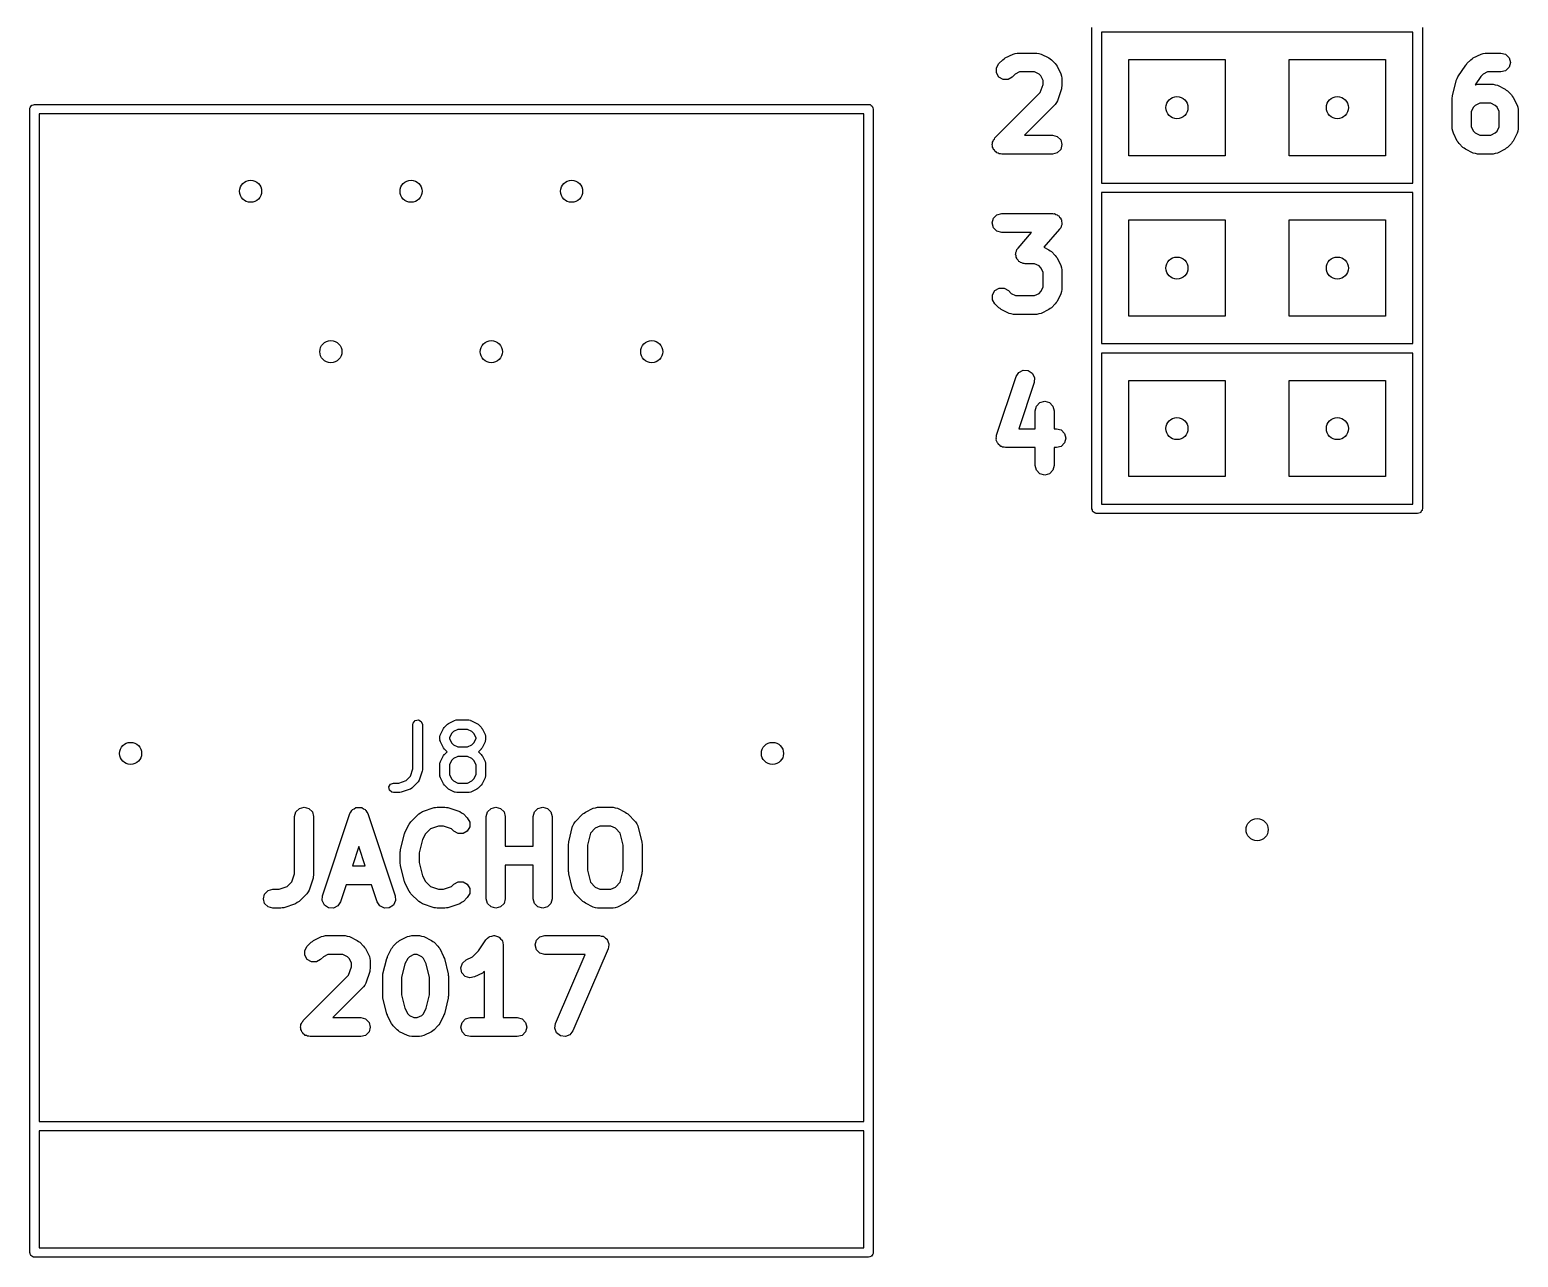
# Model space of a CAD drawing. Extents: x 0.01 to 1.99, y -0.07 to 1.19.
# Drawn here: x 1.035 to 1.963, y -0.066 to 0.699 of the extents above; entities that cross this region are included whole.
import ezdxf

# ---------------------------------------------------------------- set-up
doc = ezdxf.new("R2010")
doc.units = 0
doc.header["$MEASUREMENT"] = 0
doc.layers.add('BLACK', color=7, linetype='CONTINUOUS')

msp = doc.modelspace()

# ---------------------------------------------------------------- linework, layer by layer
at = {"layer": 'BLACK', "linetype": 'CONTINUOUS'}
for p, q in [((1.69705, 0.6), (1.69705, 0.7)), ((1.70295, 0.69705), (1.70295, 0.60295)), ((1.89705, 0.69705), (1.70295, 0.69705)), ((1.89705, 0.60295), (1.89705, 0.69705)), ((1.90295, 0.7), (1.90295, 0.6)), ((1.63753, 0.67477), (1.63906, 0.67742)), ((1.63906, 0.67742), (1.6415, 0.67986)), ((1.6415, 0.67986), (1.64232, 0.68033)), ((1.64232, 0.68033), (1.64303, 0.68096)), ((1.64303, 0.68096), (1.64791, 0.6834)), ((1.64791, 0.6834), (1.64923, 0.68367)), ((1.64923, 0.68367), (1.65055, 0.68402)), ((1.65055, 0.68402), (1.66273, 0.68402)), ((1.66273, 0.68402), (1.66404, 0.68367)), ((1.66404, 0.68367), (1.66537, 0.6834)), ((1.66537, 0.6834), (1.67025, 0.68096)), ((1.67025, 0.68096), (1.67096, 0.68033)), ((1.67096, 0.68033), (1.67178, 0.67986)), ((1.67178, 0.67986), (1.67422, 0.67742)), ((1.67422, 0.67742), (1.67469, 0.6766)), ((1.72, 0.62), (1.72, 0.68)), ((1.72, 0.68), (1.78, 0.68)), ((1.78, 0.68), (1.78, 0.62)), ((1.82, 0.62), (1.82, 0.68)), ((1.82, 0.68), (1.88, 0.68)), ((1.88, 0.68), (1.88, 0.62)), ((1.93036, 0.67691), (1.93065, 0.67742)), ((1.93065, 0.67742), (1.93309, 0.67986)), ((1.93309, 0.67986), (1.93392, 0.68033)), ((1.93392, 0.68033), (1.93463, 0.68096)), ((1.93463, 0.68096), (1.9395, 0.6834)), ((1.9395, 0.6834), (1.94083, 0.68367)), ((1.94083, 0.68367), (1.94214, 0.68402)), ((1.94214, 0.68402), (1.95189, 0.68402)), ((1.95189, 0.68402), (1.95484, 0.68323)), ((1.95484, 0.68323), (1.95701, 0.68107)), ((1.95701, 0.68107), (1.9578, 0.67812)), ((1.9578, 0.67812), (1.95701, 0.67517)), ((1.63753, 0.67171), (1.63753, 0.67477)), ((1.63906, 0.66907), (1.63753, 0.67171)), ((1.64171, 0.66754), (1.63906, 0.66907)), ((1.64741, 0.66907), (1.64476, 0.66754)), ((1.64917, 0.67083), (1.64741, 0.66907)), ((1.65194, 0.67221), (1.64917, 0.67083)), ((1.66134, 0.67221), (1.65194, 0.67221)), ((1.66411, 0.67083), (1.66134, 0.67221)), ((1.66519, 0.66975), (1.66411, 0.67083)), ((1.66658, 0.66697), (1.66519, 0.66975)), ((1.67469, 0.6766), (1.67533, 0.67588)), ((1.67533, 0.67588), (1.67776, 0.67101)), ((1.67776, 0.67101), (1.67803, 0.66968)), ((1.67803, 0.66968), (1.67839, 0.66837)), ((1.67839, 0.66837), (1.67839, 0.66349)), ((1.92423, 0.66736), (1.92472, 0.66825)), ((1.92472, 0.66825), (1.92504, 0.66921)), ((1.92504, 0.66921), (1.92992, 0.67652)), ((1.92992, 0.67652), (1.93036, 0.67691)), ((1.93942, 0.66948), (1.93587, 0.66416)), ((1.94077, 0.67083), (1.93942, 0.66948)), ((1.94354, 0.67221), (1.94077, 0.67083)), ((1.95189, 0.67221), (1.94354, 0.67221)), ((1.95484, 0.673), (1.95189, 0.67221)), ((1.95701, 0.67517), (1.95484, 0.673)), ((1.63662, 0.63111), (1.66488, 0.65937)), ((1.64476, 0.66754), (1.64171, 0.66754)), ((1.66488, 0.65937), (1.66658, 0.66445)), ((1.66658, 0.66445), (1.66658, 0.66697)), ((1.67808, 0.66163), (1.67565, 0.65432)), ((1.67814, 0.66258), (1.67808, 0.66163)), ((1.67839, 0.66349), (1.67814, 0.66258)), ((1.92179, 0.65762), (1.92423, 0.66736)), ((1.93587, 0.66416), (1.93596, 0.66417)), ((1.93596, 0.66417), (1.93727, 0.66453)), ((1.93727, 0.66453), (1.94702, 0.66453)), ((1.94702, 0.66453), (1.94833, 0.66417)), ((1.94833, 0.66417), (1.94966, 0.6639)), ((1.94966, 0.6639), (1.95453, 0.66147)), ((1.95453, 0.66147), (1.95524, 0.66083)), ((1.95524, 0.66083), (1.95607, 0.66036)), ((1.95607, 0.66036), (1.9585, 0.65792)), ((1.0352, 0.64907), (1.03527, 0.64946)), ((1.03525, 0.64959), (1.03532, 0.6497)), ((1.03527, 0.64946), (1.03525, 0.64959)), ((1.03532, 0.6497), (1.03538, 0.65008)), ((1.03538, 0.65008), (1.03588, 0.65067)), ((1.03588, 0.65067), (1.03626, 0.65134)), ((1.03626, 0.65134), (1.03651, 0.65143)), ((1.03651, 0.65143), (1.03668, 0.65163)), ((1.03668, 0.65163), (1.03744, 0.65177)), ((1.03744, 0.65177), (1.03816, 0.65203)), ((1.03816, 0.65203), (1.55784, 0.65203)), ((1.55784, 0.65203), (1.55823, 0.65196)), ((1.55823, 0.65196), (1.55836, 0.65198)), ((1.55836, 0.65198), (1.55847, 0.65192)), ((1.55847, 0.65192), (1.55885, 0.65185)), ((1.55885, 0.65185), (1.55944, 0.65136)), ((1.55944, 0.65136), (1.5601, 0.65097)), ((1.5601, 0.65097), (1.5602, 0.65072)), ((1.5602, 0.65072), (1.5604, 0.65055)), ((1.5604, 0.65055), (1.56053, 0.6498)), ((1.56053, 0.6498), (1.5608, 0.64907)), ((1.67422, 0.65201), (1.65505, 0.63284)), ((1.6749, 0.65318), (1.67422, 0.65201)), ((1.67565, 0.65432), (1.6749, 0.65318)), ((1.92161, 0.65618), (1.9218, 0.65689)), ((1.92161, 0.63669), (1.92161, 0.65618)), ((1.9218, 0.65689), (1.92179, 0.65762)), ((1.93481, 0.65025), (1.93342, 0.64748)), ((1.93589, 0.65133), (1.93481, 0.65025)), ((1.93866, 0.65271), (1.93589, 0.65133)), ((1.94562, 0.65271), (1.93866, 0.65271)), ((1.94839, 0.65133), (1.94562, 0.65271)), ((1.94947, 0.65025), (1.94839, 0.65133)), ((1.95086, 0.64748), (1.94947, 0.65025)), ((1.9585, 0.65792), (1.95898, 0.6571)), ((1.95898, 0.6571), (1.95961, 0.65639)), ((1.95961, 0.65639), (1.96205, 0.65151)), ((1.96205, 0.65151), (1.96232, 0.65018)), ((1.96232, 0.65018), (1.96267, 0.64887)), ((1.0352, -0.06352), (1.0352, 0.64907)), ((1.04111, 0.64612), (1.04111, 0.01817)), ((1.55489, 0.64612), (1.04111, 0.64612)), ((1.55489, 0.01817), (1.55489, 0.64612)), ((1.5608, 0.64907), (1.5608, -0.06352)), ((1.93342, 0.64748), (1.93342, 0.63808)), ((1.95086, 0.63808), (1.95086, 0.64748)), ((1.96267, 0.64887), (1.96267, 0.63669)), ((1.63623, 0.63044), (1.63662, 0.63111)), ((1.65505, 0.63284), (1.67248, 0.63284)), ((1.67248, 0.63284), (1.67543, 0.63205)), ((1.67543, 0.63205), (1.6776, 0.62989)), ((1.92196, 0.63537), (1.92161, 0.63669)), ((1.92224, 0.63404), (1.92196, 0.63537)), ((1.92467, 0.62917), (1.92224, 0.63404)), ((1.93342, 0.63808), (1.93481, 0.63531)), ((1.93481, 0.63531), (1.93589, 0.63423)), ((1.93589, 0.63423), (1.93866, 0.63284)), ((1.93866, 0.63284), (1.94562, 0.63284)), ((1.94562, 0.63284), (1.94839, 0.63423)), ((1.94839, 0.63423), (1.94947, 0.63531)), ((1.94947, 0.63531), (1.95086, 0.63808)), ((1.96205, 0.63404), (1.95961, 0.62917)), ((1.96232, 0.63537), (1.96205, 0.63404)), ((1.96267, 0.63669), (1.96232, 0.63537)), ((1.63489, 0.62694), (1.63509, 0.62769)), ((1.63509, 0.62619), (1.63489, 0.62694)), ((1.63509, 0.62847), (1.63548, 0.62914)), ((1.63509, 0.62769), (1.63509, 0.62847)), ((1.63509, 0.62541), (1.63509, 0.62619)), ((1.63548, 0.62474), (1.63509, 0.62541)), ((1.63548, 0.62914), (1.63568, 0.62989)), ((1.63568, 0.62398), (1.63548, 0.62474)), ((1.63568, 0.62989), (1.63623, 0.63044)), ((1.63623, 0.62343), (1.63568, 0.62398)), ((1.63662, 0.62276), (1.63623, 0.62343)), ((1.63729, 0.62237), (1.63662, 0.62276)), ((1.63784, 0.62182), (1.63729, 0.62237)), ((1.6386, 0.62162), (1.63784, 0.62182)), ((1.63927, 0.62123), (1.6386, 0.62162)), ((1.67543, 0.62182), (1.67248, 0.62103)), ((1.6776, 0.62398), (1.67543, 0.62182)), ((1.6776, 0.62989), (1.67839, 0.62694)), ((1.67839, 0.62694), (1.6776, 0.62398)), ((1.92531, 0.62846), (1.92467, 0.62917)), ((1.92578, 0.62764), (1.92531, 0.62846)), ((1.92822, 0.6252), (1.92578, 0.62764)), ((1.92904, 0.62472), (1.92822, 0.6252)), ((1.92975, 0.62409), (1.92904, 0.62472)), ((1.93463, 0.62165), (1.92975, 0.62409)), ((1.93596, 0.62138), (1.93463, 0.62165)), ((1.94966, 0.62165), (1.94833, 0.62138)), ((1.95453, 0.62409), (1.94966, 0.62165)), ((1.95524, 0.62472), (1.95453, 0.62409)), ((1.95607, 0.6252), (1.95524, 0.62472)), ((1.9585, 0.62764), (1.95607, 0.6252)), ((1.95898, 0.62846), (1.9585, 0.62764)), ((1.95961, 0.62917), (1.95898, 0.62846)), ((1.64005, 0.62123), (1.63927, 0.62123)), ((1.6408, 0.62103), (1.64005, 0.62123)), ((1.67248, 0.62103), (1.6408, 0.62103)), ((1.78, 0.62), (1.72, 0.62)), ((1.88, 0.62), (1.82, 0.62)), ((1.93727, 0.62103), (1.93596, 0.62138)), ((1.94702, 0.62103), (1.93727, 0.62103)), ((1.94833, 0.62138), (1.94702, 0.62103)), ((1.70295, 0.60295), (1.89705, 0.60295)), ((1.69705, 0.5), (1.69705, 0.6)), ((1.70295, 0.59705), (1.70295, 0.50295)), ((1.89705, 0.59705), (1.70295, 0.59705)), ((1.89705, 0.50295), (1.89705, 0.59705)), ((1.90295, 0.6), (1.90295, 0.5)), ((1.63489, 0.57812), (1.63568, 0.58107)), ((1.63568, 0.57517), (1.63489, 0.57812)), ((1.63568, 0.58107), (1.63784, 0.58323)), ((1.63784, 0.573), (1.63568, 0.57517)), ((1.63784, 0.58323), (1.6408, 0.58402)), ((1.6408, 0.58402), (1.67248, 0.58402)), ((1.67248, 0.58402), (1.67304, 0.58387)), ((1.67304, 0.58387), (1.67363, 0.58391)), ((1.67363, 0.58391), (1.6745, 0.58348)), ((1.6745, 0.58348), (1.67543, 0.58323)), ((1.67543, 0.58323), (1.67585, 0.58282)), ((1.67585, 0.58282), (1.67637, 0.58256)), ((1.67637, 0.58256), (1.67691, 0.58176)), ((1.67691, 0.58176), (1.6776, 0.58107)), ((1.6776, 0.57517), (1.67718, 0.57475)), ((1.6776, 0.58107), (1.67775, 0.58051)), ((1.67785, 0.5761), (1.6776, 0.57517)), ((1.67775, 0.58051), (1.67807, 0.58002)), ((1.67827, 0.57697), (1.67785, 0.5761)), ((1.67807, 0.58002), (1.67814, 0.57905)), ((1.67814, 0.57905), (1.67839, 0.57812)), ((1.67839, 0.57812), (1.67824, 0.57755)), ((1.67824, 0.57755), (1.67827, 0.57697)), ((1.72, 0.52), (1.72, 0.58)), ((1.72, 0.58), (1.78, 0.58)), ((1.78, 0.58), (1.78, 0.52)), ((1.82, 0.52), (1.82, 0.58)), ((1.82, 0.58), (1.88, 0.58)), ((1.88, 0.58), (1.88, 0.52)), ((1.6408, 0.57221), (1.63784, 0.573)), ((1.65947, 0.57221), (1.6408, 0.57221)), ((1.65098, 0.56251), (1.65947, 0.57221)), ((1.67693, 0.57423), (1.66712, 0.56303)), ((1.67718, 0.57475), (1.67693, 0.57423)), ((1.64951, 0.55862), (1.64967, 0.55918)), ((1.64977, 0.55768), (1.64951, 0.55862)), ((1.64963, 0.55977), (1.65006, 0.56064)), ((1.64967, 0.55918), (1.64963, 0.55977)), ((1.64983, 0.55672), (1.64977, 0.55768)), ((1.65016, 0.55623), (1.64983, 0.55672)), ((1.65006, 0.56064), (1.65031, 0.56157)), ((1.65031, 0.56157), (1.65072, 0.56199)), ((1.65072, 0.56199), (1.65098, 0.56251)), ((1.66712, 0.56303), (1.67025, 0.56147)), ((1.67025, 0.56147), (1.67096, 0.56083)), ((1.67096, 0.56083), (1.67178, 0.56036)), ((1.67178, 0.56036), (1.67422, 0.55792)), ((1.67422, 0.55792), (1.67469, 0.5571)), ((1.67469, 0.5571), (1.67533, 0.55639)), ((1.65031, 0.55567), (1.65016, 0.55623)), ((1.65099, 0.55498), (1.65031, 0.55567)), ((1.65153, 0.55418), (1.65099, 0.55498)), ((1.65206, 0.55392), (1.65153, 0.55418)), ((1.65247, 0.55351), (1.65206, 0.55392)), ((1.6534, 0.55325), (1.65247, 0.55351)), ((1.65427, 0.55283), (1.6534, 0.55325)), ((1.65486, 0.55287), (1.65427, 0.55283)), ((1.65542, 0.55271), (1.65486, 0.55287)), ((1.66134, 0.55271), (1.65542, 0.55271)), ((1.66411, 0.55133), (1.66134, 0.55271)), ((1.66519, 0.55025), (1.66411, 0.55133)), ((1.66658, 0.54748), (1.66519, 0.55025)), ((1.66658, 0.53808), (1.66658, 0.54748)), ((1.67533, 0.55639), (1.67776, 0.55151)), ((1.67776, 0.55151), (1.67803, 0.55018)), ((1.67803, 0.55018), (1.67839, 0.54887)), ((1.67839, 0.54887), (1.67839, 0.53669)), ((1.66519, 0.53531), (1.66658, 0.53808)), ((1.63509, 0.53334), (1.63662, 0.53599)), ((1.63509, 0.53028), (1.63509, 0.53334)), ((1.63662, 0.52764), (1.63509, 0.53028)), ((1.63662, 0.53599), (1.63927, 0.53752)), ((1.63927, 0.53752), (1.64233, 0.53752)), ((1.64233, 0.53752), (1.64497, 0.53599)), ((1.64497, 0.53599), (1.64673, 0.53423)), ((1.64673, 0.53423), (1.6495, 0.53284)), ((1.6495, 0.53284), (1.66134, 0.53284)), ((1.66134, 0.53284), (1.66411, 0.53423)), ((1.66411, 0.53423), (1.66519, 0.53531)), ((1.67533, 0.52917), (1.67469, 0.52846)), ((1.67776, 0.53404), (1.67533, 0.52917)), ((1.67803, 0.53537), (1.67776, 0.53404)), ((1.67839, 0.53669), (1.67803, 0.53537)), ((1.63906, 0.5252), (1.63662, 0.52764)), ((1.63988, 0.52472), (1.63906, 0.5252)), ((1.64059, 0.52409), (1.63988, 0.52472)), ((1.64547, 0.52165), (1.64059, 0.52409)), ((1.6468, 0.52138), (1.64547, 0.52165)), ((1.64811, 0.52103), (1.6468, 0.52138)), ((1.66273, 0.52103), (1.64811, 0.52103)), ((1.66404, 0.52138), (1.66273, 0.52103)), ((1.66537, 0.52165), (1.66404, 0.52138)), ((1.67025, 0.52409), (1.66537, 0.52165)), ((1.67096, 0.52472), (1.67025, 0.52409)), ((1.67178, 0.5252), (1.67096, 0.52472)), ((1.67422, 0.52764), (1.67178, 0.5252)), ((1.67469, 0.52846), (1.67422, 0.52764)), ((1.78, 0.52), (1.72, 0.52)), ((1.88, 0.52), (1.82, 0.52)), ((1.70295, 0.50295), (1.89705, 0.50295)), ((1.69705, 0.4), (1.69705, 0.5)), ((1.70295, 0.49705), (1.70295, 0.40295)), ((1.89705, 0.49705), (1.70295, 0.49705)), ((1.89705, 0.40295), (1.89705, 0.49705)), ((1.90295, 0.5), (1.90295, 0.4)), ((1.63763, 0.44586), (1.64982, 0.48242)), ((1.64982, 0.48242), (1.6515, 0.48497)), ((1.6515, 0.48497), (1.65424, 0.48634)), ((1.65424, 0.48634), (1.65729, 0.48616)), ((1.65729, 0.48616), (1.65984, 0.48447)), ((1.65984, 0.48447), (1.66121, 0.48174)), ((1.66102, 0.47869), (1.65143, 0.4499)), ((1.66121, 0.48174), (1.66102, 0.47869)), ((1.72, 0.42), (1.72, 0.48)), ((1.72, 0.48), (1.78, 0.48)), ((1.78, 0.48), (1.78, 0.42)), ((1.82, 0.42), (1.82, 0.48)), ((1.82, 0.48), (1.88, 0.48)), ((1.88, 0.48), (1.88, 0.42)), ((1.6617, 0.46106), (1.66249, 0.46401)), ((1.66249, 0.46401), (1.66465, 0.46617)), ((1.66465, 0.46617), (1.66761, 0.46696)), ((1.66761, 0.46696), (1.67056, 0.46617)), ((1.67056, 0.46617), (1.67272, 0.46401)), ((1.67272, 0.46401), (1.67351, 0.46106)), ((1.6617, 0.4499), (1.6617, 0.46106)), ((1.67351, 0.46106), (1.67351, 0.4499)), ((1.63758, 0.44492), (1.63763, 0.44586)), ((1.65143, 0.4499), (1.6617, 0.4499)), ((1.67351, 0.4499), (1.67492, 0.4499)), ((1.67492, 0.4499), (1.67787, 0.44911)), ((1.67787, 0.44911), (1.68003, 0.44695)), ((1.68003, 0.44695), (1.68082, 0.444)), ((1.63733, 0.444), (1.63758, 0.44492)), ((1.63748, 0.44341), (1.63733, 0.444)), ((1.63745, 0.44281), (1.63748, 0.44341)), ((1.63787, 0.44196), (1.63745, 0.44281)), ((1.63812, 0.44104), (1.63787, 0.44196)), ((1.63855, 0.44062), (1.63812, 0.44104)), ((1.63882, 0.44008), (1.63855, 0.44062)), ((1.63961, 0.43956), (1.63882, 0.44008)), ((1.64028, 0.43888), (1.63961, 0.43956)), ((1.64086, 0.43873), (1.64028, 0.43888)), ((1.64137, 0.43839), (1.64086, 0.43873)), ((1.64232, 0.43834), (1.64137, 0.43839)), ((1.64323, 0.43809), (1.64232, 0.43834)), ((1.6617, 0.43809), (1.64323, 0.43809)), ((1.6617, 0.42694), (1.6617, 0.43809)), ((1.67492, 0.43809), (1.67351, 0.43809)), ((1.67351, 0.43809), (1.67351, 0.42694)), ((1.67787, 0.43888), (1.67492, 0.43809)), ((1.68003, 0.44104), (1.67787, 0.43888)), ((1.68082, 0.444), (1.68003, 0.44104)), ((1.66249, 0.42398), (1.6617, 0.42694)), ((1.67351, 0.42694), (1.67272, 0.42398)), ((1.66465, 0.42182), (1.66249, 0.42398)), ((1.66761, 0.42103), (1.66465, 0.42182)), ((1.67056, 0.42182), (1.66761, 0.42103)), ((1.67272, 0.42398), (1.67056, 0.42182)), ((1.78, 0.42), (1.72, 0.42)), ((1.88, 0.42), (1.82, 0.42)), ((1.69731, 0.39928), (1.69705, 0.4)), ((1.69744, 0.39852), (1.69731, 0.39928)), ((1.70295, 0.40295), (1.89705, 0.40295)), ((1.90277, 0.39899), (1.90228, 0.3984)), ((1.90284, 0.39937), (1.90277, 0.39899)), ((1.90291, 0.39949), (1.90284, 0.39937)), ((1.90295, 0.4), (1.90289, 0.39962)), ((1.90289, 0.39962), (1.90291, 0.39949)), ((1.69765, 0.39835), (1.69744, 0.39852)), ((1.69774, 0.3981), (1.69765, 0.39835)), ((1.6984, 0.39772), (1.69774, 0.3981)), ((1.69899, 0.39723), (1.6984, 0.39772)), ((1.69937, 0.39716), (1.69899, 0.39723)), ((1.69949, 0.39709), (1.69937, 0.39716)), ((1.69962, 0.39711), (1.69949, 0.39709)), ((1.7, 0.39705), (1.69962, 0.39711)), ((1.9, 0.39705), (1.7, 0.39705)), ((1.90072, 0.39731), (1.9, 0.39705)), ((1.90148, 0.39744), (1.90072, 0.39731)), ((1.90165, 0.39765), (1.90148, 0.39744)), ((1.9019, 0.39774), (1.90165, 0.39765)), ((1.90228, 0.3984), (1.9019, 0.39774)), ((1.27392, 0.26546), (1.2741, 0.26647)), ((1.27392, 0.23782), (1.27392, 0.26546)), ((1.2741, 0.26647), (1.2754, 0.26802)), ((1.2754, 0.26802), (1.27739, 0.26837)), ((1.27739, 0.26837), (1.27914, 0.26736)), ((1.27914, 0.26736), (1.27983, 0.26546)), ((1.27983, 0.26546), (1.27983, 0.23734)), ((1.29111, 0.25929), (1.29298, 0.26303)), ((1.29298, 0.26303), (1.29351, 0.26374)), ((1.29351, 0.26374), (1.29354, 0.2638)), ((1.29354, 0.2638), (1.29541, 0.26568)), ((1.29541, 0.26568), (1.29613, 0.26618)), ((1.29613, 0.26618), (1.29618, 0.26623)), ((1.29618, 0.26623), (1.29993, 0.2681)), ((1.29805, 0.25997), (1.2967, 0.25727)), ((1.29925, 0.26116), (1.29805, 0.25997)), ((1.30195, 0.26251), (1.29925, 0.26116)), ((1.29993, 0.2681), (1.30091, 0.2684)), ((1.30091, 0.2684), (1.30108, 0.26836)), ((1.30108, 0.26836), (1.30125, 0.26842)), ((1.30125, 0.26842), (1.30875, 0.26842)), ((1.30805, 0.26251), (1.30195, 0.26251)), ((1.31075, 0.26116), (1.30805, 0.26251)), ((1.30875, 0.26842), (1.30976, 0.26824)), ((1.30976, 0.26824), (1.30989, 0.26812)), ((1.30989, 0.26812), (1.31007, 0.2681)), ((1.31007, 0.2681), (1.31382, 0.26623)), ((1.31195, 0.25997), (1.31075, 0.26116)), ((1.31329, 0.25727), (1.31195, 0.25997)), ((1.31382, 0.26623), (1.31453, 0.2657)), ((1.31453, 0.2657), (1.31459, 0.26568)), ((1.31459, 0.26568), (1.31646, 0.2638)), ((1.31646, 0.2638), (1.31697, 0.26308)), ((1.31697, 0.26308), (1.31701, 0.26303)), ((1.31701, 0.26303), (1.31889, 0.25929)), ((1.2908, 0.25796), (1.29097, 0.25897)), ((1.2908, 0.25609), (1.2908, 0.25796)), ((1.29086, 0.25592), (1.2908, 0.25609)), ((1.29082, 0.25575), (1.29086, 0.25592)), ((1.29111, 0.25477), (1.29082, 0.25575)), ((1.29097, 0.25897), (1.29109, 0.25911)), ((1.29109, 0.25911), (1.29111, 0.25929)), ((1.29298, 0.25102), (1.29111, 0.25477)), ((1.29303, 0.25098), (1.29298, 0.25102)), ((1.29354, 0.25025), (1.29303, 0.25098)), ((1.2967, 0.25727), (1.2967, 0.25679)), ((1.2967, 0.25679), (1.29805, 0.25409)), ((1.29805, 0.25409), (1.29925, 0.25289)), ((1.29925, 0.25289), (1.30195, 0.25154)), ((1.30195, 0.25154), (1.30805, 0.25154)), ((1.30805, 0.25154), (1.31075, 0.25289)), ((1.31075, 0.25289), (1.31195, 0.25409)), ((1.31195, 0.25409), (1.31329, 0.25679)), ((1.31329, 0.25679), (1.31329, 0.25727)), ((1.31701, 0.25102), (1.31649, 0.25031)), ((1.31889, 0.25477), (1.31701, 0.25102)), ((1.31889, 0.25929), (1.31918, 0.2583)), ((1.31891, 0.25494), (1.31889, 0.25477)), ((1.31902, 0.25508), (1.31891, 0.25494)), ((1.3192, 0.25609), (1.31902, 0.25508)), ((1.31918, 0.2583), (1.31914, 0.25813)), ((1.31914, 0.25813), (1.3192, 0.25796)), ((1.3192, 0.25796), (1.3192, 0.25609)), ((1.2908, 0.24109), (1.29097, 0.2421)), ((1.29097, 0.2421), (1.29109, 0.24224)), ((1.29109, 0.24224), (1.29111, 0.24241)), ((1.29111, 0.24241), (1.29298, 0.24616)), ((1.29298, 0.24616), (1.29351, 0.24687)), ((1.29351, 0.24687), (1.29354, 0.24693)), ((1.2952, 0.24859), (1.29354, 0.25025)), ((1.29354, 0.24693), (1.2952, 0.24859)), ((1.29805, 0.24309), (1.2967, 0.24039)), ((1.29925, 0.24429), (1.29805, 0.24309)), ((1.30195, 0.24564), (1.29925, 0.24429)), ((1.30805, 0.24564), (1.30195, 0.24564)), ((1.31075, 0.24429), (1.30805, 0.24564)), ((1.31195, 0.24309), (1.31075, 0.24429)), ((1.31329, 0.24039), (1.31195, 0.24309)), ((1.31646, 0.25025), (1.3148, 0.24859)), ((1.3148, 0.24859), (1.31646, 0.24693)), ((1.31649, 0.25031), (1.31646, 0.25025)), ((1.31646, 0.24693), (1.31697, 0.24621)), ((1.31697, 0.24621), (1.31701, 0.24616)), ((1.31701, 0.24616), (1.31889, 0.24241)), ((1.31889, 0.24241), (1.31918, 0.24143)), ((1.31918, 0.24143), (1.31914, 0.24126)), ((1.31914, 0.24126), (1.3192, 0.24109)), ((1.26966, 0.23055), (1.27242, 0.23331)), ((1.27242, 0.23331), (1.27392, 0.23782)), ((1.27968, 0.23641), (1.2778, 0.23078)), ((1.27983, 0.23734), (1.27968, 0.23647)), ((1.27968, 0.23647), (1.27968, 0.23641)), ((1.2908, 0.23359), (1.2908, 0.24109)), ((1.29086, 0.23343), (1.2908, 0.23359)), ((1.29082, 0.23326), (1.29086, 0.23343)), ((1.29111, 0.23227), (1.29082, 0.23326)), ((1.29298, 0.22852), (1.29111, 0.23227)), ((1.2967, 0.24039), (1.2967, 0.23429)), ((1.2967, 0.23429), (1.29805, 0.23159)), ((1.31195, 0.23159), (1.31329, 0.23429)), ((1.31329, 0.23429), (1.31329, 0.24039)), ((1.31889, 0.23227), (1.31701, 0.22852)), ((1.31891, 0.23245), (1.31889, 0.23227)), ((1.31902, 0.23258), (1.31891, 0.23245)), ((1.3192, 0.23359), (1.31902, 0.23258)), ((1.3192, 0.24109), (1.3192, 0.23359)), ((1.25897, 0.22661), (1.25998, 0.22836)), ((1.25932, 0.22462), (1.25897, 0.22661)), ((1.26087, 0.22332), (1.25932, 0.22462)), ((1.25998, 0.22836), (1.26188, 0.22905)), ((1.26188, 0.22314), (1.26087, 0.22332)), ((1.26188, 0.22905), (1.26515, 0.22905)), ((1.26563, 0.22314), (1.26188, 0.22314)), ((1.26515, 0.22905), (1.26966, 0.23055)), ((1.26569, 0.22316), (1.26563, 0.22314)), ((1.26656, 0.22329), (1.26569, 0.22316)), ((1.27219, 0.22517), (1.26656, 0.22329)), ((1.27232, 0.22528), (1.27219, 0.22517)), ((1.2725, 0.22529), (1.27232, 0.22528)), ((1.27334, 0.22588), (1.2725, 0.22529)), ((1.27709, 0.22963), (1.27334, 0.22588)), ((1.27716, 0.22979), (1.27709, 0.22963)), ((1.27731, 0.22988), (1.27716, 0.22979)), ((1.2778, 0.23078), (1.27731, 0.22988)), ((1.29303, 0.22848), (1.29298, 0.22852)), ((1.29354, 0.22776), (1.29303, 0.22848)), ((1.29541, 0.22588), (1.29354, 0.22776)), ((1.29547, 0.22585), (1.29541, 0.22588)), ((1.29618, 0.22533), (1.29547, 0.22585)), ((1.29993, 0.22345), (1.29618, 0.22533)), ((1.29805, 0.23159), (1.29925, 0.2304)), ((1.29925, 0.2304), (1.30195, 0.22905)), ((1.3001, 0.22343), (1.29993, 0.22345)), ((1.30024, 0.22332), (1.3001, 0.22343)), ((1.30125, 0.22314), (1.30024, 0.22332)), ((1.30875, 0.22314), (1.30125, 0.22314)), ((1.30195, 0.22905), (1.30805, 0.22905)), ((1.30805, 0.22905), (1.31075, 0.2304)), ((1.30891, 0.2232), (1.30875, 0.22314)), ((1.30909, 0.22316), (1.30891, 0.2232)), ((1.31007, 0.22345), (1.30909, 0.22316)), ((1.31382, 0.22533), (1.31007, 0.22345)), ((1.31075, 0.2304), (1.31195, 0.23159)), ((1.31386, 0.22537), (1.31382, 0.22533)), ((1.31459, 0.22588), (1.31386, 0.22537)), ((1.31646, 0.22776), (1.31459, 0.22588)), ((1.31649, 0.22781), (1.31646, 0.22776)), ((1.31701, 0.22852), (1.31649, 0.22781)), ((1.20322, 0.21323), (1.20617, 0.21402)), ((1.20617, 0.21402), (1.20912, 0.21323)), ((1.23743, 0.21307), (1.23842, 0.21372)), ((1.23842, 0.21372), (1.23878, 0.21374)), ((1.23878, 0.21374), (1.2391, 0.2139)), ((1.2391, 0.2139), (1.24029, 0.21383)), ((1.24029, 0.21383), (1.24147, 0.2139)), ((1.24147, 0.2139), (1.2418, 0.21374)), ((1.2418, 0.21374), (1.24216, 0.21372)), ((1.24216, 0.21372), (1.24315, 0.21307)), ((1.27985, 0.21128), (1.28717, 0.21372)), ((1.28717, 0.21372), (1.28811, 0.21378)), ((1.28811, 0.21378), (1.28903, 0.21402)), ((1.28903, 0.21402), (1.29391, 0.21402)), ((1.29391, 0.21402), (1.29483, 0.21378)), ((1.29483, 0.21378), (1.29577, 0.21372)), ((1.29577, 0.21372), (1.30309, 0.21128)), ((1.32264, 0.21323), (1.32559, 0.21402)), ((1.32559, 0.21402), (1.32854, 0.21323)), ((1.35188, 0.21323), (1.35484, 0.21402)), ((1.35484, 0.21402), (1.35779, 0.21323)), ((1.38144, 0.21096), (1.38632, 0.2134)), ((1.38632, 0.2134), (1.38765, 0.21367)), ((1.38765, 0.21367), (1.38896, 0.21402)), ((1.38896, 0.21402), (1.39871, 0.21402)), ((1.39871, 0.21402), (1.40002, 0.21367)), ((1.40002, 0.21367), (1.40135, 0.2134)), ((1.40135, 0.2134), (1.40622, 0.21096)), ((1.20026, 0.20812), (1.20105, 0.21107)), ((1.20026, 0.17252), (1.20026, 0.20812)), ((1.20105, 0.21107), (1.20322, 0.21323)), ((1.20912, 0.21323), (1.21128, 0.21107)), ((1.21128, 0.21107), (1.21207, 0.20812)), ((1.21207, 0.20812), (1.21207, 0.17156)), ((1.21763, 0.1588), (1.23469, 0.20999)), ((1.23469, 0.20999), (1.23534, 0.21098)), ((1.23534, 0.21098), (1.23587, 0.21204)), ((1.23587, 0.21204), (1.23617, 0.21224)), ((1.23617, 0.21224), (1.23637, 0.21254)), ((1.23637, 0.21254), (1.23743, 0.21307)), ((1.24315, 0.21307), (1.24421, 0.21254)), ((1.24421, 0.21254), (1.24441, 0.21223)), ((1.24441, 0.21223), (1.24471, 0.21204)), ((1.24471, 0.21204), (1.24524, 0.21098)), ((1.24524, 0.21098), (1.24589, 0.20999)), ((1.24589, 0.20999), (1.26295, 0.1588)), ((1.27156, 0.20345), (1.2722, 0.20416)), ((1.2722, 0.20416), (1.27267, 0.20498)), ((1.27267, 0.20498), (1.27755, 0.20986)), ((1.27755, 0.20986), (1.27872, 0.21054)), ((1.27872, 0.21054), (1.27985, 0.21128)), ((1.30309, 0.21128), (1.30422, 0.21054)), ((1.30422, 0.21054), (1.30539, 0.20986)), ((1.30539, 0.20986), (1.30783, 0.20742)), ((1.30783, 0.20742), (1.30936, 0.20477)), ((1.30936, 0.20477), (1.30936, 0.20172)), ((1.31968, 0.20812), (1.32048, 0.21107)), ((1.31968, 0.15694), (1.31968, 0.20812)), ((1.32048, 0.21107), (1.32264, 0.21323)), ((1.32854, 0.21323), (1.3307, 0.21107)), ((1.3307, 0.21107), (1.3315, 0.20812)), ((1.3315, 0.20812), (1.3315, 0.18965)), ((1.34893, 0.20812), (1.34972, 0.21107)), ((1.34893, 0.18965), (1.34893, 0.20812)), ((1.34972, 0.21107), (1.35188, 0.21323)), ((1.35779, 0.21323), (1.35995, 0.21107)), ((1.35995, 0.21107), (1.36074, 0.20812)), ((1.36074, 0.20812), (1.36074, 0.15694)), ((1.37425, 0.20362), (1.37496, 0.20491)), ((1.37496, 0.20491), (1.37501, 0.20494)), ((1.37501, 0.20494), (1.37503, 0.20498)), ((1.37503, 0.20498), (1.37991, 0.20986)), ((1.37991, 0.20986), (1.38073, 0.21033)), ((1.38073, 0.21033), (1.38144, 0.21096)), ((1.40622, 0.21096), (1.40693, 0.21033)), ((1.40693, 0.21033), (1.40776, 0.20986)), ((1.40776, 0.20986), (1.41263, 0.20498)), ((1.41263, 0.20498), (1.41266, 0.20494)), ((1.41266, 0.20494), (1.4127, 0.20491)), ((1.4127, 0.20491), (1.41342, 0.20362)), ((1.26624, 0.18762), (1.26868, 0.19736)), ((1.26868, 0.19736), (1.269, 0.19793)), ((1.269, 0.19793), (1.26913, 0.19857)), ((1.26913, 0.19857), (1.27156, 0.20345)), ((1.2817, 0.19731), (1.27998, 0.19387)), ((1.28491, 0.20052), (1.2817, 0.19731)), ((1.28999, 0.20221), (1.28491, 0.20052)), ((1.29295, 0.20221), (1.28999, 0.20221)), ((1.29803, 0.20052), (1.29295, 0.20221)), ((1.29948, 0.19907), (1.29803, 0.20052)), ((1.30213, 0.19754), (1.29948, 0.19907)), ((1.30518, 0.19754), (1.30213, 0.19754)), ((1.30783, 0.19907), (1.30518, 0.19754)), ((1.30936, 0.20172), (1.30783, 0.19907)), ((1.37104, 0.19249), (1.37348, 0.20224)), ((1.37348, 0.20224), (1.3735, 0.20228)), ((1.3735, 0.20233), (1.37425, 0.20362)), ((1.3735, 0.20228), (1.3735, 0.20233)), ((1.38454, 0.19779), (1.38268, 0.19033)), ((1.38758, 0.20083), (1.38454, 0.19779)), ((1.39035, 0.20221), (1.38758, 0.20083)), ((1.39731, 0.20221), (1.39035, 0.20221)), ((1.40008, 0.20083), (1.39731, 0.20221)), ((1.40312, 0.19779), (1.40008, 0.20083)), ((1.40499, 0.19033), (1.40312, 0.19779)), ((1.41342, 0.20362), (1.41416, 0.20233)), ((1.41416, 0.20233), (1.41416, 0.20228)), ((1.41416, 0.20228), (1.41418, 0.20224)), ((1.41418, 0.20224), (1.41662, 0.19249)), ((1.24029, 0.18944), (1.2363, 0.17747)), ((1.24428, 0.17747), (1.24029, 0.18944)), ((1.26607, 0.18618), (1.26626, 0.18689)), ((1.26607, 0.17887), (1.26607, 0.18618)), ((1.26626, 0.18689), (1.26624, 0.18762)), ((1.27998, 0.19387), (1.27788, 0.18546)), ((1.3315, 0.18965), (1.34893, 0.18965)), ((1.37087, 0.19106), (1.37105, 0.19176)), ((1.37087, 0.174), (1.37087, 0.19106)), ((1.37105, 0.19176), (1.37104, 0.19249)), ((1.38268, 0.19033), (1.38268, 0.17472)), ((1.40499, 0.17472), (1.40499, 0.19033)), ((1.41662, 0.19249), (1.41661, 0.19176)), ((1.41661, 0.19176), (1.4168, 0.19106)), ((1.4168, 0.19106), (1.4168, 0.174)), ((1.2363, 0.17747), (1.24428, 0.17747)), ((1.26626, 0.17817), (1.26607, 0.17887)), ((1.26624, 0.17744), (1.26626, 0.17817)), ((1.26868, 0.16769), (1.26624, 0.17744)), ((1.27788, 0.18546), (1.27788, 0.1796)), ((1.27788, 0.1796), (1.27998, 0.17118)), ((1.34893, 0.17784), (1.3315, 0.17784)), ((1.3315, 0.17784), (1.3315, 0.15694)), ((1.34893, 0.15694), (1.34893, 0.17784)), ((1.19567, 0.16454), (1.19857, 0.16744)), ((1.19857, 0.16744), (1.20026, 0.17252)), ((1.21177, 0.16969), (1.20933, 0.16238)), ((1.21183, 0.17064), (1.21177, 0.16969)), ((1.21207, 0.17156), (1.21183, 0.17064)), ((1.269, 0.16712), (1.26868, 0.16769)), ((1.26913, 0.16648), (1.269, 0.16712)), ((1.27998, 0.17118), (1.2817, 0.16775)), ((1.2817, 0.16775), (1.28491, 0.16454)), ((1.29948, 0.16599), (1.30213, 0.16752)), ((1.30213, 0.16752), (1.30518, 0.16752)), ((1.30518, 0.16752), (1.30783, 0.16599)), ((1.37105, 0.17329), (1.37087, 0.174)), ((1.37104, 0.17256), (1.37105, 0.17329)), ((1.37348, 0.16282), (1.37104, 0.17256)), ((1.38268, 0.17472), (1.38454, 0.16727)), ((1.38454, 0.16727), (1.38758, 0.16423)), ((1.40008, 0.16423), (1.40312, 0.16727)), ((1.40312, 0.16727), (1.40499, 0.17472)), ((1.41662, 0.17256), (1.41418, 0.16282)), ((1.4168, 0.174), (1.41661, 0.17329)), ((1.41661, 0.17329), (1.41662, 0.17256)), ((1.18076, 0.15694), (1.18156, 0.15989)), ((1.18156, 0.15989), (1.18372, 0.16205)), ((1.18372, 0.16205), (1.18667, 0.16284)), ((1.18667, 0.16284), (1.19059, 0.16284)), ((1.19059, 0.16284), (1.19567, 0.16454)), ((1.20791, 0.16007), (1.20303, 0.1552)), ((1.20859, 0.16125), (1.20791, 0.16007)), ((1.20933, 0.16238), (1.20859, 0.16125)), ((1.21744, 0.15575), (1.21763, 0.1588)), ((1.23236, 0.16565), (1.22883, 0.15507)), ((1.24822, 0.16565), (1.23236, 0.16565)), ((1.25175, 0.15507), (1.24822, 0.16565)), ((1.26295, 0.1588), (1.26313, 0.15575)), ((1.27156, 0.16161), (1.26913, 0.16648)), ((1.2722, 0.1609), (1.27156, 0.16161)), ((1.27267, 0.16007), (1.2722, 0.1609)), ((1.27755, 0.1552), (1.27267, 0.16007)), ((1.28491, 0.16454), (1.28999, 0.16284)), ((1.28999, 0.16284), (1.29295, 0.16284)), ((1.29295, 0.16284), (1.29803, 0.16454)), ((1.29803, 0.16454), (1.29948, 0.16599)), ((1.30783, 0.16599), (1.30936, 0.16334)), ((1.30936, 0.16028), (1.30783, 0.15764)), ((1.30936, 0.16334), (1.30936, 0.16028)), ((1.3735, 0.16277), (1.37348, 0.16282)), ((1.3735, 0.16272), (1.3735, 0.16277)), ((1.37425, 0.16144), (1.3735, 0.16272)), ((1.37496, 0.16014), (1.37425, 0.16144)), ((1.37501, 0.16012), (1.37496, 0.16014)), ((1.37503, 0.16007), (1.37501, 0.16012)), ((1.37991, 0.1552), (1.37503, 0.16007)), ((1.38758, 0.16423), (1.39035, 0.16284)), ((1.39035, 0.16284), (1.39731, 0.16284)), ((1.39731, 0.16284), (1.40008, 0.16423)), ((1.41263, 0.16007), (1.40776, 0.1552)), ((1.41266, 0.16012), (1.41263, 0.16007)), ((1.4127, 0.16014), (1.41266, 0.16012)), ((1.41342, 0.16144), (1.4127, 0.16014)), ((1.41416, 0.16272), (1.41342, 0.16144)), ((1.41418, 0.16282), (1.41416, 0.16277)), ((1.41416, 0.16277), (1.41416, 0.16272)), ((1.18156, 0.15398), (1.18076, 0.15694)), ((1.18372, 0.15182), (1.18156, 0.15398)), ((1.18667, 0.15103), (1.18372, 0.15182)), ((1.19154, 0.15103), (1.18667, 0.15103)), ((1.19246, 0.15128), (1.19154, 0.15103)), ((1.19341, 0.15133), (1.19246, 0.15128)), ((1.20072, 0.15377), (1.19341, 0.15133)), ((1.20186, 0.15452), (1.20072, 0.15377)), ((1.20303, 0.1552), (1.20186, 0.15452)), ((1.21881, 0.15302), (1.21744, 0.15575)), ((1.22136, 0.15133), (1.21881, 0.15302)), ((1.22441, 0.15115), (1.22136, 0.15133)), ((1.22715, 0.15252), (1.22441, 0.15115)), ((1.22883, 0.15507), (1.22715, 0.15252)), ((1.25343, 0.15252), (1.25175, 0.15507)), ((1.25617, 0.15115), (1.25343, 0.15252)), ((1.25922, 0.15133), (1.25617, 0.15115)), ((1.26177, 0.15302), (1.25922, 0.15133)), ((1.26313, 0.15575), (1.26177, 0.15302)), ((1.27872, 0.15452), (1.27755, 0.1552)), ((1.27985, 0.15377), (1.27872, 0.15452)), ((1.28717, 0.15133), (1.27985, 0.15377)), ((1.28811, 0.15128), (1.28717, 0.15133)), ((1.28903, 0.15103), (1.28811, 0.15128)), ((1.29391, 0.15103), (1.28903, 0.15103)), ((1.29483, 0.15128), (1.29391, 0.15103)), ((1.29577, 0.15133), (1.29483, 0.15128)), ((1.30309, 0.15377), (1.29577, 0.15133)), ((1.30422, 0.15452), (1.30309, 0.15377)), ((1.30539, 0.1552), (1.30422, 0.15452)), ((1.30783, 0.15764), (1.30539, 0.1552)), ((1.32048, 0.15398), (1.31968, 0.15694)), ((1.32264, 0.15182), (1.32048, 0.15398)), ((1.32559, 0.15103), (1.32264, 0.15182)), ((1.32854, 0.15182), (1.32559, 0.15103)), ((1.3307, 0.15398), (1.32854, 0.15182)), ((1.3315, 0.15694), (1.3307, 0.15398)), ((1.34972, 0.15398), (1.34893, 0.15694)), ((1.35188, 0.15182), (1.34972, 0.15398)), ((1.35484, 0.15103), (1.35188, 0.15182)), ((1.35779, 0.15182), (1.35484, 0.15103)), ((1.35995, 0.15398), (1.35779, 0.15182)), ((1.36074, 0.15694), (1.35995, 0.15398)), ((1.38073, 0.15472), (1.37991, 0.1552)), ((1.38144, 0.15409), (1.38073, 0.15472)), ((1.38632, 0.15165), (1.38144, 0.15409)), ((1.38765, 0.15138), (1.38632, 0.15165)), ((1.38896, 0.15103), (1.38765, 0.15138)), ((1.39871, 0.15103), (1.38896, 0.15103)), ((1.40002, 0.15138), (1.39871, 0.15103)), ((1.40135, 0.15165), (1.40002, 0.15138)), ((1.40622, 0.15409), (1.40135, 0.15165)), ((1.40693, 0.15472), (1.40622, 0.15409)), ((1.40776, 0.1552), (1.40693, 0.15472)), ((1.20809, 0.12742), (1.21052, 0.12986)), ((1.21052, 0.12986), (1.21135, 0.13033)), ((1.21135, 0.13033), (1.21206, 0.13096)), ((1.21206, 0.13096), (1.21693, 0.1334)), ((1.21693, 0.1334), (1.21826, 0.13367)), ((1.21826, 0.13367), (1.21957, 0.13402)), ((1.21957, 0.13402), (1.23176, 0.13402)), ((1.23176, 0.13402), (1.23307, 0.13367)), ((1.23307, 0.13367), (1.2344, 0.1334)), ((1.2344, 0.1334), (1.23927, 0.13096)), ((1.23927, 0.13096), (1.23999, 0.13033)), ((1.23999, 0.13033), (1.24081, 0.12986)), ((1.24081, 0.12986), (1.24325, 0.12742)), ((1.2617, 0.12742), (1.26414, 0.12986)), ((1.26414, 0.12986), (1.26496, 0.13033)), ((1.26496, 0.13033), (1.26568, 0.13096)), ((1.26568, 0.13096), (1.27055, 0.1334)), ((1.27055, 0.1334), (1.27188, 0.13367)), ((1.27188, 0.13367), (1.27319, 0.13402)), ((1.27319, 0.13402), (1.27807, 0.13402)), ((1.27807, 0.13402), (1.27938, 0.13367)), ((1.27938, 0.13367), (1.28071, 0.1334)), ((1.28071, 0.1334), (1.28558, 0.13096)), ((1.28558, 0.13096), (1.28629, 0.13033)), ((1.28629, 0.13033), (1.28712, 0.12986)), ((1.28712, 0.12986), (1.28955, 0.12742)), ((1.31491, 0.12457), (1.31946, 0.13139)), ((1.31946, 0.13139), (1.32047, 0.13228)), ((1.32047, 0.13228), (1.32142, 0.13323)), ((1.32142, 0.13323), (1.32161, 0.13328)), ((1.32161, 0.13328), (1.32175, 0.13341)), ((1.32175, 0.13341), (1.32307, 0.13368)), ((1.32307, 0.13368), (1.32437, 0.13402)), ((1.32437, 0.13402), (1.32456, 0.13397)), ((1.32456, 0.13397), (1.32475, 0.13401)), ((1.32475, 0.13401), (1.32603, 0.13358)), ((1.32603, 0.13358), (1.32732, 0.13323)), ((1.32732, 0.13323), (1.32746, 0.13309)), ((1.32746, 0.13309), (1.32765, 0.13303)), ((1.32765, 0.13303), (1.32854, 0.13202)), ((1.32854, 0.13202), (1.32949, 0.13107)), ((1.32949, 0.13107), (1.32954, 0.13088)), ((1.32954, 0.13088), (1.32967, 0.13074)), ((1.32967, 0.13074), (1.32993, 0.12942)), ((1.35015, 0.12812), (1.35094, 0.13107)), ((1.35094, 0.13107), (1.3531, 0.13323)), ((1.3531, 0.13323), (1.35606, 0.13402)), ((1.35606, 0.13402), (1.39018, 0.13402)), ((1.39018, 0.13402), (1.39132, 0.13372)), ((1.39132, 0.13372), (1.3925, 0.13355)), ((1.3925, 0.13355), (1.39278, 0.13332)), ((1.39278, 0.13332), (1.39313, 0.13323)), ((1.39313, 0.13323), (1.39397, 0.13239)), ((1.39397, 0.13239), (1.3949, 0.13166)), ((1.3949, 0.13166), (1.39504, 0.13132)), ((1.39504, 0.13132), (1.39529, 0.13107)), ((1.39529, 0.13107), (1.3956, 0.12992)), ((1.3956, 0.12992), (1.39604, 0.12882)), ((1.20656, 0.12477), (1.20809, 0.12742)), ((1.20656, 0.12172), (1.20656, 0.12477)), ((1.20809, 0.11907), (1.20656, 0.12172)), ((1.2182, 0.12083), (1.21644, 0.11907)), ((1.22097, 0.12221), (1.2182, 0.12083)), ((1.23036, 0.12221), (1.22097, 0.12221)), ((1.23313, 0.12083), (1.23036, 0.12221)), ((1.23422, 0.11975), (1.23313, 0.12083)), ((1.24325, 0.12742), (1.24372, 0.1266)), ((1.24372, 0.1266), (1.24435, 0.12588)), ((1.24435, 0.12588), (1.24679, 0.12101)), ((1.24679, 0.12101), (1.24706, 0.11968)), ((1.25803, 0.12037), (1.25816, 0.12101)), ((1.25816, 0.12101), (1.2606, 0.12588)), ((1.2606, 0.12588), (1.26123, 0.1266)), ((1.26123, 0.1266), (1.2617, 0.12742)), ((1.27181, 0.12083), (1.27073, 0.11975)), ((1.27458, 0.12221), (1.27181, 0.12083)), ((1.27667, 0.12221), (1.27458, 0.12221)), ((1.27944, 0.12083), (1.27667, 0.12221)), ((1.28052, 0.11975), (1.27944, 0.12083)), ((1.28955, 0.12742), (1.29003, 0.1266)), ((1.29003, 0.1266), (1.29066, 0.12588)), ((1.29066, 0.12588), (1.2931, 0.12101)), ((1.2931, 0.12101), (1.29323, 0.12037)), ((1.30711, 0.11878), (1.31112, 0.12079)), ((1.31112, 0.12079), (1.31491, 0.12457)), ((1.32993, 0.12942), (1.33028, 0.12812)), ((1.33028, 0.12812), (1.33028, 0.08284)), ((1.35094, 0.12517), (1.35015, 0.12812)), ((1.3531, 0.123), (1.35094, 0.12517)), ((1.35606, 0.12221), (1.3531, 0.123)), ((1.38122, 0.12221), (1.35606, 0.12221)), ((1.36281, 0.07926), (1.38122, 0.12221)), ((1.3956, 0.12579), (1.37367, 0.07461)), ((1.39577, 0.12697), (1.3956, 0.12579)), ((1.39608, 0.12812), (1.39577, 0.12697)), ((1.39604, 0.12882), (1.39599, 0.12846)), ((1.39599, 0.12846), (1.39608, 0.12812)), ((1.21073, 0.11754), (1.20809, 0.11907)), ((1.21379, 0.11754), (1.21073, 0.11754)), ((1.21644, 0.11907), (1.21379, 0.11754)), ((1.23391, 0.10937), (1.2356, 0.11445)), ((1.2356, 0.11697), (1.23422, 0.11975)), ((1.2356, 0.11445), (1.2356, 0.11697)), ((1.24711, 0.11163), (1.24467, 0.10432)), ((1.24706, 0.11968), (1.24741, 0.11837)), ((1.24717, 0.11258), (1.24711, 0.11163)), ((1.24741, 0.11349), (1.24717, 0.11258)), ((1.24741, 0.11837), (1.24741, 0.11349)), ((1.25528, 0.11005), (1.25771, 0.1198)), ((1.25771, 0.1198), (1.25803, 0.12037)), ((1.26901, 0.11631), (1.26691, 0.10789)), ((1.27073, 0.11975), (1.26901, 0.11631)), ((1.28224, 0.11631), (1.28052, 0.11975)), ((1.28435, 0.10789), (1.28224, 0.11631)), ((1.29323, 0.12037), (1.29354, 0.1198)), ((1.29354, 0.1198), (1.29598, 0.11005)), ((1.30385, 0.11385), (1.30482, 0.11675)), ((1.30447, 0.11085), (1.30385, 0.11385)), ((1.30482, 0.11675), (1.30711, 0.11878)), ((1.31847, 0.11156), (1.31798, 0.11128)), ((1.31847, 0.08284), (1.31847, 0.11156)), ((1.20565, 0.08111), (1.23391, 0.10937)), ((1.24392, 0.10318), (1.24325, 0.10201)), ((1.24467, 0.10432), (1.24392, 0.10318)), ((1.2551, 0.10862), (1.25529, 0.10932)), ((1.2551, 0.09643), (1.2551, 0.10862)), ((1.25529, 0.10932), (1.25528, 0.11005)), ((1.26691, 0.10789), (1.26691, 0.09716)), ((1.28435, 0.09716), (1.28435, 0.10789)), ((1.29598, 0.11005), (1.29597, 0.10932)), ((1.29597, 0.10932), (1.29616, 0.10862)), ((1.29616, 0.10862), (1.29616, 0.09643)), ((1.30649, 0.10857), (1.30447, 0.11085)), ((1.30939, 0.1076), (1.30649, 0.10857)), ((1.31239, 0.10821), (1.30939, 0.1076)), ((1.31726, 0.11065), (1.31239, 0.10821)), ((1.31798, 0.11128), (1.31726, 0.11065)), ((1.24325, 0.10201), (1.22408, 0.08284)), ((1.25529, 0.09573), (1.2551, 0.09643)), ((1.25528, 0.095), (1.25529, 0.09573)), ((1.25771, 0.08525), (1.25528, 0.095)), ((1.26691, 0.09716), (1.26901, 0.08875)), ((1.28224, 0.08875), (1.28435, 0.09716)), ((1.29598, 0.095), (1.29354, 0.08525)), ((1.29616, 0.09643), (1.29597, 0.09573)), ((1.29597, 0.09573), (1.29598, 0.095)), ((1.25803, 0.08468), (1.25771, 0.08525)), ((1.25816, 0.08404), (1.25803, 0.08468)), ((1.2606, 0.07917), (1.25816, 0.08404)), ((1.26901, 0.08875), (1.27073, 0.08531)), ((1.27073, 0.08531), (1.27181, 0.08423)), ((1.27181, 0.08423), (1.27458, 0.08284)), ((1.27667, 0.08284), (1.27944, 0.08423)), ((1.27944, 0.08423), (1.28052, 0.08531)), ((1.28052, 0.08531), (1.28224, 0.08875)), ((1.2931, 0.08404), (1.29066, 0.07917)), ((1.29323, 0.08468), (1.2931, 0.08404)), ((1.29354, 0.08525), (1.29323, 0.08468)), ((1.20392, 0.07694), (1.20412, 0.07769)), ((1.20412, 0.07619), (1.20392, 0.07694)), ((1.20412, 0.07847), (1.20451, 0.07914)), ((1.20412, 0.07769), (1.20412, 0.07847)), ((1.20412, 0.07541), (1.20412, 0.07619)), ((1.20451, 0.07473), (1.20412, 0.07541)), ((1.20451, 0.07914), (1.20471, 0.07989)), ((1.20471, 0.07398), (1.20451, 0.07473)), ((1.20471, 0.07989), (1.20526, 0.08044)), ((1.20526, 0.08044), (1.20565, 0.08111)), ((1.22408, 0.08284), (1.24151, 0.08284)), ((1.24151, 0.08284), (1.24446, 0.08205)), ((1.24446, 0.08205), (1.24662, 0.07989)), ((1.24662, 0.07989), (1.24741, 0.07694)), ((1.24741, 0.07694), (1.24662, 0.07398)), ((1.26123, 0.07846), (1.2606, 0.07917)), ((1.2617, 0.07764), (1.26123, 0.07846)), ((1.26414, 0.0752), (1.2617, 0.07764)), ((1.26496, 0.07472), (1.26414, 0.0752)), ((1.26568, 0.07409), (1.26496, 0.07472)), ((1.27458, 0.08284), (1.27667, 0.08284)), ((1.28629, 0.07472), (1.28558, 0.07409)), ((1.28712, 0.0752), (1.28629, 0.07472)), ((1.28955, 0.07764), (1.28712, 0.0752)), ((1.29003, 0.07846), (1.28955, 0.07764)), ((1.29066, 0.07917), (1.29003, 0.07846)), ((1.30384, 0.07694), (1.30463, 0.07989)), ((1.30463, 0.07398), (1.30384, 0.07694)), ((1.30463, 0.07989), (1.3068, 0.08205)), ((1.3068, 0.08205), (1.30975, 0.08284)), ((1.30975, 0.08284), (1.31847, 0.08284)), ((1.33028, 0.08284), (1.339, 0.08284)), ((1.339, 0.08284), (1.34195, 0.08205)), ((1.34195, 0.08205), (1.34411, 0.07989)), ((1.34411, 0.07989), (1.3449, 0.07694)), ((1.3449, 0.07694), (1.34411, 0.07398)), ((1.36238, 0.07624), (1.36281, 0.07926)), ((1.36351, 0.0734), (1.36238, 0.07624)), ((1.37367, 0.07461), (1.37178, 0.07221)), ((1.20526, 0.07343), (1.20471, 0.07398)), ((1.20565, 0.07276), (1.20526, 0.07343)), ((1.20632, 0.07237), (1.20565, 0.07276)), ((1.20687, 0.07182), (1.20632, 0.07237)), ((1.20762, 0.07162), (1.20687, 0.07182)), ((1.2083, 0.07123), (1.20762, 0.07162)), ((1.20907, 0.07123), (1.2083, 0.07123)), ((1.20982, 0.07103), (1.20907, 0.07123)), ((1.24151, 0.07103), (1.20982, 0.07103)), ((1.24446, 0.07182), (1.24151, 0.07103)), ((1.24662, 0.07398), (1.24446, 0.07182)), ((1.27055, 0.07165), (1.26568, 0.07409)), ((1.27188, 0.07138), (1.27055, 0.07165)), ((1.27319, 0.07103), (1.27188, 0.07138)), ((1.27807, 0.07103), (1.27319, 0.07103)), ((1.27938, 0.07138), (1.27807, 0.07103)), ((1.28071, 0.07165), (1.27938, 0.07138)), ((1.28558, 0.07409), (1.28071, 0.07165)), ((1.3068, 0.07182), (1.30463, 0.07398)), ((1.30975, 0.07103), (1.3068, 0.07182)), ((1.32437, 0.07103), (1.30975, 0.07103)), ((1.339, 0.07103), (1.32437, 0.07103)), ((1.34195, 0.07182), (1.339, 0.07103)), ((1.34411, 0.07398), (1.34195, 0.07182)), ((1.36592, 0.07151), (1.36351, 0.0734)), ((1.36894, 0.07107), (1.36592, 0.07151)), ((1.37178, 0.07221), (1.36894, 0.07107)), ((1.04111, 0.01817), (1.55489, 0.01817)), ((1.04111, 0.01226), (1.04111, -0.06057)), ((1.55489, 0.01226), (1.04111, 0.01226)), ((1.55489, -0.06057), (1.55489, 0.01226)), ((1.03547, -0.06424), (1.0352, -0.06352)), ((1.0356, -0.065), (1.03547, -0.06424)), ((1.04111, -0.06057), (1.55489, -0.06057)), ((1.56062, -0.06453), (1.56012, -0.06512)), ((1.56068, -0.06415), (1.56062, -0.06453)), ((1.56075, -0.06404), (1.56068, -0.06415)), ((1.5608, -0.06352), (1.56073, -0.06391)), ((1.56073, -0.06391), (1.56075, -0.06404)), ((1.0358, -0.06517), (1.0356, -0.065)), ((1.0359, -0.06542), (1.0358, -0.06517)), ((1.03656, -0.06581), (1.0359, -0.06542)), ((1.03715, -0.0663), (1.03656, -0.06581)), ((1.03753, -0.06637), (1.03715, -0.0663)), ((1.03764, -0.06643), (1.03753, -0.06637)), ((1.03777, -0.06641), (1.03764, -0.06643)), ((1.03816, -0.06648), (1.03777, -0.06641)), ((1.55784, -0.06648), (1.03816, -0.06648)), ((1.55856, -0.06621), (1.55784, -0.06648)), ((1.55932, -0.06608), (1.55856, -0.06621)), ((1.55949, -0.06588), (1.55932, -0.06608)), ((1.55974, -0.06579), (1.55949, -0.06588)), ((1.56012, -0.06512), (1.55974, -0.06579))]:
    msp.add_line(p, q, dxfattribs=at)
at = {"layer": 'BLACK'}
for centre in [(1.75, 0.65), (1.85, 0.65), (1.1728, 0.59789), (1.2728, 0.59789), (1.3728, 0.59789), (1.75, 0.55), (1.85, 0.55), (1.2228, 0.49789), (1.3228, 0.49789), (1.4228, 0.49789), (1.75, 0.45), (1.85, 0.45), (1.098, 0.2475), (1.498, 0.2475), (1.8, 0.2)]:
    msp.add_circle(centre, 0.00689, dxfattribs=at)

doc.saveas('drawing.dxf')
